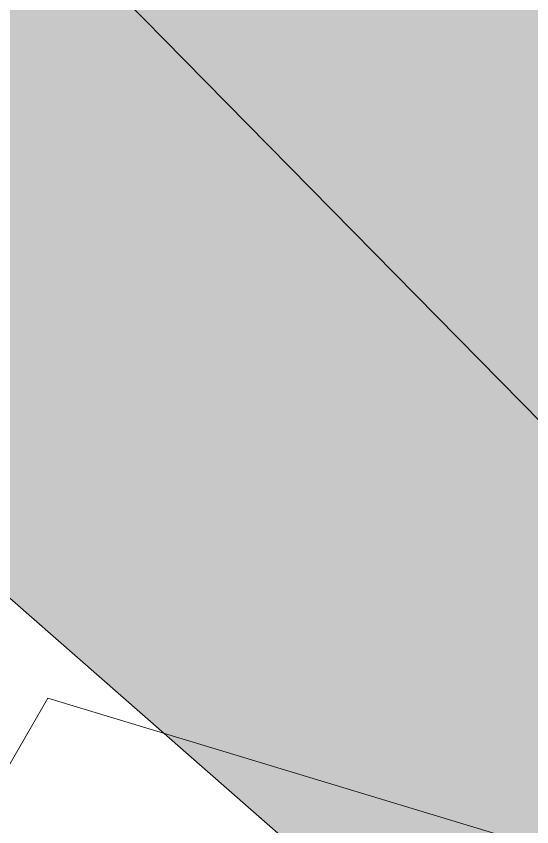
# Model space of a CAD drawing. Header units: metres. Extents: x -3 to 687, y -1 to 1371.
# Drawn here: x 64.97 to 73.74, y 416.72 to 430.51 of the extents above; entities that cross this region are included whole.
import ezdxf

# ---------------------------------------------------------------- set-up
doc = ezdxf.new("R2010")
doc.units = ezdxf.units.M
doc.header["$MEASUREMENT"] = 0
for name, color, linetype, lineweight, true_color in [('TPX_BUILDINGS', 7, 'CONTINUOUS', 0, 0x000000), ('TPX_BUILDINGS_HATCH', 7, 'CONTINUOUS', 0, 0xf0f0f0), ('TPX_CONTOUR_LINES_5M', 7, 'CONTINUOUS', 0, 0x969696), ('TPX_VEGETATION_GREEN_SPACES', 7, 'CONTINUOUS', 0, 0x58ba48), ('TPX_VEGETATION_GREEN_SPACES_HATCH', 7, 'CONTINUOUS', 0, 0x58ba48)]:
    doc.layers.add(name, color=color, linetype=linetype, lineweight=lineweight, true_color=true_color)

msp = doc.modelspace()

# ---------------------------------------------------------------- hatches: boundary and pattern name
at = {"layer": 'TPX_BUILDINGS_HATCH'}
msp.add_hatch(color=256, dxfattribs=at).paths.add_polyline_path([(74.083, 439.92), (65.801, 431.842), (67.829, 429.772), (80.021, 417.384), (89.328, 425.463), (85.27, 429.592), (74.083, 439.92)])
at = {"layer": 'TPX_VEGETATION_GREEN_SPACES_HATCH'}
msp.add_hatch(color=256, dxfattribs=at).paths.add_polyline_path([(0, 574.42), (0, 477.537), (88.402, 399.956), (150.832, 470.747), (137.339, 481.274), (138.517, 540.85), (131.566, 547.756), (102.822, 564.028), (86.546, 571.855), (66.212, 575.709), (44.847, 578.897), (20.879, 578.152), (6.522, 576.44), (0, 574.42)])

# ---------------------------------------------------------------- linework, layer by layer
at = {"layer": 'TPX_BUILDINGS', "elevation": 0.042}
msp.add_lwpolyline([(74.083, 439.92), (65.801, 431.842), (67.829, 429.772), (80.021, 417.384), (89.328, 425.463), (85.27, 429.592)], close=True, dxfattribs=at)
at = {"layer": 'TPX_CONTOUR_LINES_5M', "elevation": 0.048}
msp.add_lwpolyline([(65.511, 418.908), (25.163, 348.885), (39.307, 311.58), (65.511, 305.782), (86.816, 318.547), (96.697, 348.885), (86.606, 379.223), (96.345, 409.561), (65.511, 418.908)], dxfattribs=at)
at = {"layer": 'TPX_VEGETATION_GREEN_SPACES', "elevation": 0.003}
msp.add_lwpolyline([(0, 574.42), (0, 477.537), (88.402, 399.956), (150.832, 470.747), (137.339, 481.274), (138.517, 540.85), (131.566, 547.756), (102.822, 564.028), (86.546, 571.855), (66.212, 575.709), (44.847, 578.897), (20.879, 578.152), (6.522, 576.44)], close=True, dxfattribs=at)

doc.saveas('drawing.dxf')
